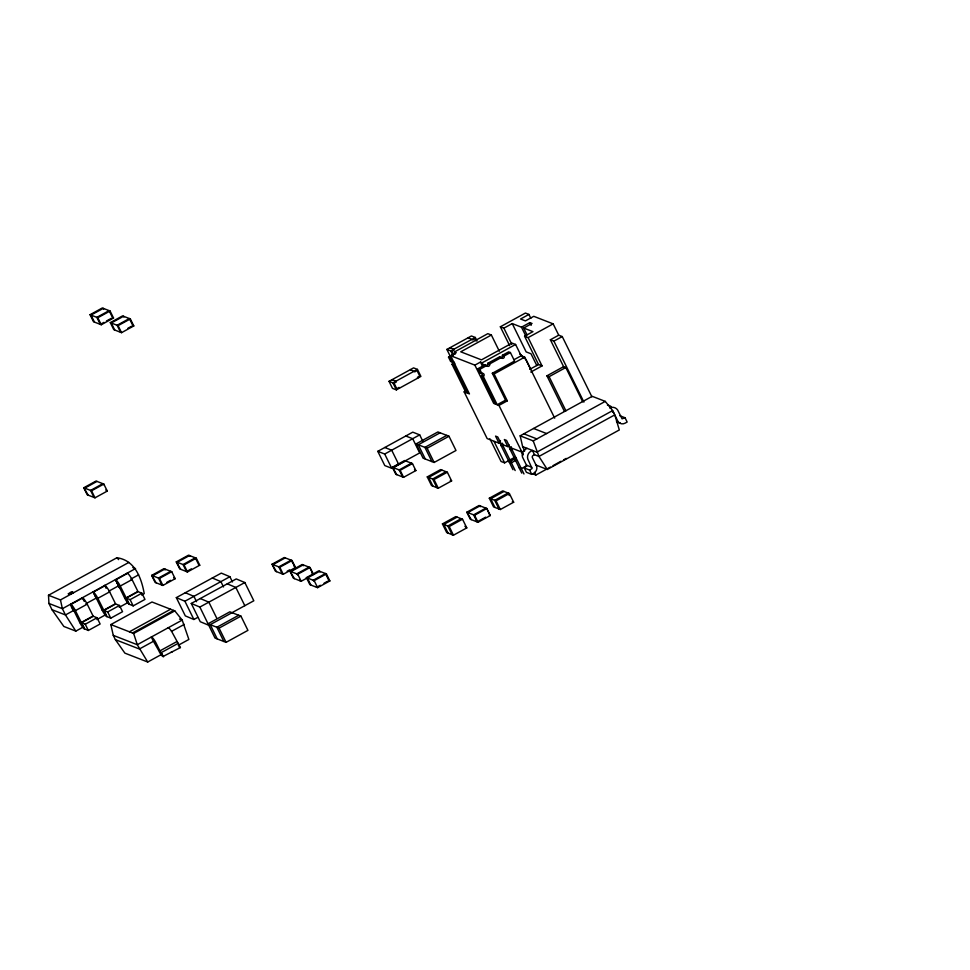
<?xml version="1.0" encoding="UTF-8"?>
<svg xmlns="http://www.w3.org/2000/svg" width="970" height="970" viewBox="0 0 970 970"><rect width="100%" height="100%" fill="white"/><g stroke="black" fill="none" stroke-linecap="round" stroke-linejoin="round"><path stroke-width="1.45" d="M70.022 594.125L73.441 592.743M90.04 314.704L102.311 307.975L110.083 311.006L113.538 318.027L101.268 324.756L93.496 321.725L90.04 314.704L97.812 317.736L101.268 324.756M97.812 317.736L110.083 311.006M103.972 322.355L100.298 324.38L96.842 317.36L109.113 310.63L112.569 317.651L113.538 318.027M106.433 321.009L111.332 318.318M110.301 322.622L122.572 315.893L130.344 318.924L133.799 325.944L121.529 332.674L113.757 329.642L110.301 322.622L118.073 325.653L121.529 332.674M118.073 325.653L130.344 318.924M127.919 328.248L131.593 326.235M83.772 487.764L96.042 481.035L103.814 484.066L107.27 491.087L94.999 497.816L87.227 494.785L83.772 487.764L91.544 490.784L94.999 497.816M97.012 481.411L84.742 488.14L85.13 488.916L84.402 488.637L88.197 495.161M91.544 490.784L103.814 484.066M450.335 356.439L446.879 349.418L471.42 335.972L475.312 337.475L477.034 340.991M389.018 381.343L413.559 367.885L417.452 369.4L420.907 376.421L396.366 389.879L392.474 388.364L389.018 381.343L392.911 382.859L396.366 389.879M446.879 349.418L450.771 350.934L475.312 337.475M392.911 382.859L417.452 369.4M455.379 353.856L454.445 351.964L487.837 333.656L491.366 335.026L499.32 351.201M509.638 345.659L500.35 326.793L525.4 313.055L528.917 314.425L530.82 318.293M466.546 390.546L464.157 391.856L469.444 393.917L450.65 355.699L456.215 352.656L454.445 351.964M454.457 362.744A1.613 1.552 -68.7 0 0 452.359 362.089L450.601 361.41L448.516 357.154L455.463 353.347M491.366 335.026L460.75 351.807L481.459 359.87L512.063 343.089L515.591 344.459L521.169 355.784L524.685 357.154L554.694 418.143M500.35 326.793L503.879 328.163L512.233 323.58L521.484 327.193L526.152 336.687M528.917 314.425L520.575 319.009L525.425 320.9L533.767 316.317L553.155 323.871L558.732 335.183L562.248 336.566L591.882 396.779M521.484 327.193L529.826 322.61L532.033 323.471L523.679 328.042L527.025 334.832M83.711 626.79L75.818 631.118L63.85 626.462L52.004 609.706L48.936 603.461L48.5 595.265L116.921 557.738C135.012 560.236 141.39 577.987 144.239 593.604L141.608 595.046M530.772 372.08L542.048 365.908L538.52 364.526L524.588 336.226L532.942 331.643L523.679 328.042M450.65 355.699L474.876 365.132L480.441 362.089L482.211 362.768L483.593 365.605M482.211 362.768L515.591 344.459M524.588 336.226L528.116 337.596L553.155 323.871M505.552 400.149L497.21 404.72L483.278 376.421A1.613 1.552 -68.7 0 0 483.969 374.238A1.613 1.552 -68.7 0 0 481.884 373.583L480.126 372.904L478.028 368.649L484.988 364.841L486.758 365.52A1.613 1.552 -68.7 0 0 488.844 366.175A1.613 1.552 -68.7 0 0 489.535 364.005L501.357 357.518A1.613 1.552 -68.7 0 0 503.442 358.172A1.613 1.552 -68.7 0 0 504.145 355.99L510.402 352.559L514.585 361.046L492.323 373.256L505.552 400.149L507.322 400.828L498.968 405.411L493.681 403.35L474.876 365.132M485.521 365.447A1.613 1.552 -68.7 0 0 487.777 363.313L499.599 356.827L501.357 357.518M500.896 357.675A1.613 1.552 -68.7 0 0 502.375 355.299L508.644 351.867L510.402 352.559M478.028 368.649L479.798 369.34L486.758 365.52M48.5 595.265L60.455 599.921L128.889 562.394M514.015 359.712L521.169 355.784M582.63 401.689L565.813 367.521L563.606 366.66L550.378 339.767L558.732 335.183M105.16 585.613L93.362 592.088L102.65 611.136A7.408 1.431 61.3 0 0 106.336 616.277L110.75 618.181L122.547 611.706L119.48 605.462L115.672 603.983L103.899 610.457L97.376 597.447A7.408 1.431 61.3 0 0 93.69 592.306L93.059 591.882L96.151 598.138L85.906 603.728M127.579 573.331L115.782 579.793L125.069 598.854A7.408 1.431 61.3 0 0 128.755 603.983L133.169 605.886L144.966 599.411L141.899 593.179L138.079 591.688L126.306 598.175L119.795 585.153A7.408 1.431 61.3 0 0 116.109 580.011C115.26 580.205 124.536 597.762 115.478 579.587M492.323 373.256L494.082 373.947L524.685 357.154M550.378 339.767L553.906 341.137L562.248 336.566M74.411 610.045L65.463 614.944L52.004 609.706M109.21 590.96L119.431 585.346M130.938 579.041L138.601 574.834M84.293 601.448L82.365 597.678L83.08 598.126A7.408 1.431 61.3 0 1 86.754 603.267L87.215 604.152L75.418 610.627C72.326 612.24 69.876 602.831 71.283 604.601A7.408 1.431 61.3 0 1 74.957 609.742L81.359 622.607L85.263 624.231L88.331 630.464L100.128 624.001L97.061 617.757L93.253 616.265L81.48 622.752L84.245 628.79M106.009 587.881L104.784 585.383L105.487 585.844A7.408 1.431 61.3 0 1 109.174 590.972L109.634 591.858L97.837 598.332L96.321 598.393M127.203 573.088L127.907 573.549A7.408 1.431 61.3 0 1 131.593 578.69L132.053 579.575L120.256 586.038L118.74 586.098M151.659 575.392L163.93 568.662L171.702 571.694L175.158 578.714L162.887 585.443L155.115 582.412L151.659 575.392L159.432 578.423L162.887 585.443M176.261 561.897L188.532 555.167L196.304 558.199L199.759 565.219L187.489 571.948L179.717 568.917L176.261 561.897L184.033 564.928L187.489 571.948M405.763 436.003L412.686 438.695L419.683 452.929L391.71 468.267L384.787 465.576L377.791 451.341L412.759 432.159L419.683 434.863L422.859 441.326M529.753 369.34L538.52 364.526M377.791 451.341L384.714 454.033L419.683 434.863M159.432 578.423L171.702 571.694M184.033 564.928L196.304 558.199M87.215 604.152L93.084 616.011L81.286 622.485L79.77 622.546L73.914 610.688M109.634 591.858L115.503 603.728L103.705 610.191L102.189 610.251M132.053 579.575L137.91 591.433L126.112 597.896L124.609 597.969M85.263 624.231L97.061 617.757M106.967 616.702L103.875 610.445L107.682 611.937L119.48 605.462M129.386 604.407L126.282 598.15L130.101 599.642L141.899 593.179M416.069 443.92L437.919 431.941L448.989 436.245L455.997 450.48L434.136 462.46L423.065 458.155L416.069 443.92L427.139 448.237L434.136 462.46M96.867 619.575L106.082 614.531M119.237 607.317L128.452 602.261M166.816 582.364L170.502 580.351M191.429 568.869L186.519 571.56L183.063 564.54L195.334 557.811L198.789 564.843L199.759 565.219M440.137 432.802L418.276 444.781L425.284 459.016M564.382 411.292L546.922 375.814L563.606 366.66M546.922 375.814L549.117 376.675L565.813 367.521M446.782 435.384L424.921 447.376L431.929 461.599M392.365 467.273L404.635 460.544L412.408 463.563L415.863 470.583L403.593 477.313L395.821 474.294L392.365 467.273L400.137 470.292L403.593 477.313M427.139 448.237L448.989 436.245M405.605 460.92L393.335 467.649L393.723 468.425L392.995 468.146L396.791 474.669M162.305 654.01L147.707 662.025L124.887 653.137L115.381 639.654L113.272 635.362L110.835 624.571L151.987 601.994L174.806 610.882L182.202 620.085L188.871 639.448L178.25 645.28M400.137 470.292L412.408 463.563M129.41 631.797L170.562 609.233M132.49 633.01L173.654 610.433M110.835 624.571L133.654 633.459L174.806 610.882M427.261 476.9L440.586 469.589L447.34 472.22L451.62 480.902L438.282 488.213L431.529 485.582L427.261 476.9L434.014 479.532L438.282 488.213M441.944 470.111L428.607 477.422L432.875 486.103M272.012 564.237L284.283 557.507L292.055 560.527L295.51 567.559L283.24 574.276L275.468 571.257L272.012 564.237L279.784 567.256L283.24 574.276M285.253 557.883L272.982 564.613L273.37 565.389L272.643 565.11L276.438 571.633M445.994 471.699L432.656 479.01L436.936 487.68M464.157 391.856L487.146 438.561L499.041 443.193L500.326 442.49M434.014 479.532L447.34 472.22M499.041 443.193L495.561 436.112L497.755 436.973L501.247 444.054L502.533 443.351M279.784 567.256L292.055 560.527M524.734 450.904L522.624 446.612L520.175 435.821L592.221 396.318L605.268 401.386L612.664 410.589L617.344 420.168A5.759 5.505 -68.7 0 0 625.068 423.187L627.154 422.047L625.044 417.767L619.709 415.681M501.247 444.054L507.856 446.624L509.141 445.921M168.174 627.784L168.865 628.087A6.535 1.261 61.3 0 1 172.83 633.604L180.408 647.56L162.899 656.544A5.759 1.115 61.3 0 1 158.534 650.215L153.43 641.303L139.389 649.003L115.381 639.654M171.557 631.361L184.312 624.365M507.856 446.624L504.364 439.543L506.57 440.404L510.05 447.485L511.335 446.782M287.181 571.209L289.63 569.863M308.545 577.223L301.185 581.26L293.413 578.241L289.957 571.221L302.228 564.491L310 567.511L313.443 574.531M520.175 435.821L533.221 440.901L605.268 401.386M527.062 448.346L524.952 449.559A6.535 6.256 -68.7 0 0 522.527 457.137L526.783 465.818L524.297 468.001L526.407 472.293L531.742 474.366L533.815 473.227A5.759 5.505 -68.7 0 0 535.925 464.824L532.409 457.682A1.637 1.564 -68.7 0 1 533.112 455.476L534.506 454.712L538.956 456.446L547.274 469.456L619.321 429.952L614.774 414.869L538.956 456.446L533.221 440.901M289.957 571.221L297.729 574.24L310 567.511M510.05 447.485L521.957 452.117L524.042 450.965M163.566 656.799L159.941 650.87L176.782 641.631M489.886 438.755L501.066 461.478L504.594 462.848L515.143 457.064M232.072 612.688L210.223 624.668L217.219 638.903M161.456 652.507L178.298 643.268M516.101 458.131L509.153 461.95L511.348 462.811L515.991 460.265M306.399 577.623L318.657 570.893L326.429 573.913L329.885 580.933L317.614 587.662L309.842 584.643L306.399 577.623L314.171 580.642L317.614 587.662M238.717 615.271L216.868 627.263L223.864 641.485M612.664 410.589L536.846 452.153L522.624 446.612M240.936 616.132L229.854 611.827L208.004 623.807L219.075 628.123L240.936 616.132L247.932 630.367L226.083 642.346L215 638.042L199.868 607.062L191.272 603.449L236.243 578.932L244.84 582.534L253.813 600.782L231.963 612.7M314.171 580.642L326.429 573.913M527.146 465.454L521.351 468.631L519.144 467.782M524.297 468.001L529.632 470.086L532.093 468.486L527.862 459.222A6.535 6.256 -68.7 0 1 530.287 451.644L532.409 450.432L534.506 454.712M625.044 417.767L622.073 418.822L617.635 409.995A6.535 6.256 -68.7 0 0 610.372 407.727L609.754 408.006M320.33 585.274L316.644 587.286L316.268 586.51L316.996 586.789M324.016 583.249L327.69 581.236M442.429 523.897L455.767 516.586L462.52 519.217L466.788 527.898L453.463 535.21L446.709 532.578L442.429 523.897L449.195 526.528L453.463 535.21M489.304 498.216L502.642 490.905L509.395 493.536L513.663 502.217L500.338 509.529L493.572 506.898L489.304 498.216L496.058 500.847L500.338 509.529M457.112 517.119L443.787 524.43L448.055 533.1M503.988 491.438L490.65 498.75L494.93 507.419M466.812 512.208L479.083 505.479L486.855 508.51L490.311 515.531L478.04 522.26L470.268 519.229L466.812 512.208L474.585 515.228L478.04 522.26M532.348 473.663L535.876 475.033L550.39 467.079M553.033 465.624L560.939 461.283M563.582 459.841L566.225 458.398M461.174 518.695L447.837 526.007L452.105 534.688M449.195 526.528L462.52 519.217M496.058 500.847L509.395 493.536M474.585 515.228L486.855 508.51M485.655 517.168L477.07 521.872L473.615 514.852L485.885 508.122L487.001 509.189M197.747 617.381L193.891 619.49L185.306 615.877L176.322 597.629L221.293 573.112L229.89 576.713L232.448 581.927M176.322 597.629L184.918 601.242L229.89 576.713M199.868 607.062L244.84 582.534M502.375 355.299L504.145 355.99M487.777 363.313L489.535 364.005M448.516 357.154L450.274 357.845L452.359 362.089M451.79 361.276A1.613 1.552 -68.7 0 1 451.996 364.235L453.754 364.926L467.685 393.226M481.678 372.941A1.613 1.552 -68.7 0 1 481.52 375.729L483.278 376.421M533.573 428.473L546.607 433.554M523.824 433.82L536.859 438.901M500.447 440.55A8.087 7.736 -68.7 0 0 500.314 441.592L500.326 442.647A8.087 7.736 -68.7 0 0 501.126 445.642L503.333 446.503L515.167 470.559M509.129 445.024L509.141 446.079A8.087 7.736 -68.7 0 0 509.941 449.074L512.148 449.934L523.982 473.99M535.537 464.897L547.274 469.456M526.443 465.188L531.778 467.261M133.799 325.944L132.829 325.568L129.374 318.536L117.103 325.265L120.559 332.286M384.787 447.509L391.698 450.201L398.706 464.436M512.318 501.696L513.663 502.217M412.553 464.254L411.438 463.187L399.167 469.916L402.623 476.937M450.262 480.38L451.62 480.902M415.233 469.71L414.505 469.431L415.863 470.583M479.713 506.352L480.441 506.643L480.053 505.855L467.782 512.584L468.17 513.36L467.443 513.082L471.238 519.605M489.341 515.143L490.311 515.531M466.788 527.898L464.909 526.286M103.96 484.745L102.844 483.678L90.574 490.408L94.029 497.428M302.846 565.364L303.574 565.643L303.198 564.867L290.927 571.597L291.303 572.373L290.576 572.094L294.383 578.617M105.912 489.923L106.639 490.202M106.3 490.699L107.27 491.087M294.152 566.395L294.892 566.674L291.085 560.151L278.814 566.88L282.27 573.9M312.097 573.379L312.825 573.658L310.133 568.202M294.54 567.171L295.51 567.559M329.885 580.933L328.915 580.557L325.459 573.537L313.189 580.266L314.304 581.333M297.863 574.931L296.747 573.864L309.018 567.135L309.406 567.923M300.554 580.387L299.827 580.108L300.203 580.884M189.162 556.04L189.89 556.331L189.502 555.543L177.243 562.273L177.619 563.049L176.892 562.77L180.699 569.293M164.548 569.535L165.288 569.826L164.9 569.038L152.629 575.768L153.017 576.544L152.29 576.265L156.085 582.788M171.835 572.373L170.732 571.306L158.462 578.035L161.917 585.055M173.8 577.55L174.527 577.841M174.188 578.338L175.158 578.714M132.841 567.547L135.533 568.59L62.383 608.699L48.936 603.461M179.535 619.042L182.202 620.085L137.279 644.723L113.272 635.362M180.408 647.56L179.753 647.305A5.759 1.115 61.3 0 1 178.88 646.602M171.326 651.925L171.981 652.179M79.77 622.546L80.243 623.431A7.408 1.431 61.3 0 0 83.917 628.572L88.331 630.464M227.247 583.831L235.843 587.444L244.816 605.692M212.309 578.011L220.893 581.624L223.512 586.947M200.269 598.551L208.853 602.164L216.71 618.12M185.319 592.731L193.915 596.344L196.534 601.667M208.841 625.31L200.244 621.697L191.272 603.449M116.921 557.738L118.643 559.617M522.878 357.615L520.078 354.074L526.019 359.652L530.59 368.939M75.818 631.118L65.463 614.944L62.383 608.699L60.455 599.921M147.707 662.025L137.279 644.723L133.654 633.459M521.86 451.802L523.145 454.396M553.906 341.137L583.916 402.113M529.826 322.61L531.16 325.326M549.117 376.675L565.934 410.843M528.116 337.596L542.048 365.908M536.822 365.605L531.002 353.783L526.152 351.892L512.233 323.58M503.879 328.163L511.845 344.338M494.082 373.947L507.322 400.828M476.003 340.87L474.924 338.675L472.62 339.936L468.352 337.645L468.74 338.433M480.441 362.089L482.393 366.042M534.567 472.354L535.876 475.033M498.968 405.411L521.957 452.117M521.169 450.941L523.145 454.942M529.632 470.086L531.742 474.366M479.798 369.34L481.884 373.583M481.52 375.729L495.44 404.041M509.941 449.074L521.775 473.13M501.126 445.642L512.972 469.698M453.536 354.571L451.923 351.298L454.215 350.037L453.839 349.248L449.947 347.745L450.335 348.521M450.771 350.934L453.075 355.614M494.07 441.459L504.594 462.848M451.996 364.235L465.927 392.547M509.286 495.549L508.037 493.015L494.712 500.326L498.98 509.007M487.534 510.281L489.68 514.646M417.84 378.106L417.452 377.318L419.755 376.057L417.064 370.601L414.76 371.862L410.492 369.57L410.88 370.346M399.434 388.194L399.046 387.418L396.742 388.679L394.062 383.211L396.354 381.95L395.978 381.174L392.086 379.658L392.474 380.446M384.714 454.033L391.71 468.267M320.015 572.045L319.639 571.269L307.369 577.999L310.824 585.019M297.729 574.24L301.185 581.26M123.917 317.057L123.542 316.268L111.271 322.998L114.727 330.018M103.669 309.139L103.281 308.363L91.01 315.08L94.466 322.113M219.075 628.123L226.083 642.346M184.918 601.242L193.891 619.49M159.941 650.87L155.976 642.843A6.535 1.261 61.3 0 0 152.023 637.326L151.32 637.023L153.43 641.303M130.101 599.642L133.169 605.886M104.857 585.419L106.094 587.917M107.682 611.937L110.75 618.181M81.48 622.752L84.548 628.996M70.652 604.177L73.72 610.421L70.956 604.383L82.753 597.908L83.856 600.321M126.306 598.175L129.083 604.213M103.899 610.457L106.664 616.496M620.133 422.823A5.759 5.505 -68.7 0 1 616.471 421.695M607.462 405.217A6.535 6.256 -68.7 0 1 611.209 406.685M612.519 412.177A1.637 1.564 -68.7 0 1 613.828 413.026M618.254 421.671A5.759 5.505 -68.7 0 1 616.678 421.78M500.132 357.433A1.613 1.552 -68.7 0 1 499.599 356.827M485.218 365.181A1.613 1.552 -68.7 0 1 484.988 364.841M512.148 449.934A8.087 7.736 -68.7 0 1 511.481 447.97M503.333 446.503A8.087 7.736 -68.7 0 1 502.533 443.508M450.601 361.41A1.613 1.552 -68.7 0 1 450.989 361.252M454.59 363.132A1.613 1.552 -68.7 0 1 453.754 364.926M480.126 372.904A1.613 1.552 -68.7 0 1 480.502 372.747M68.349 593.846C73.623 594.464 74.92 588.608 68.349 593.846"/></g></svg>
